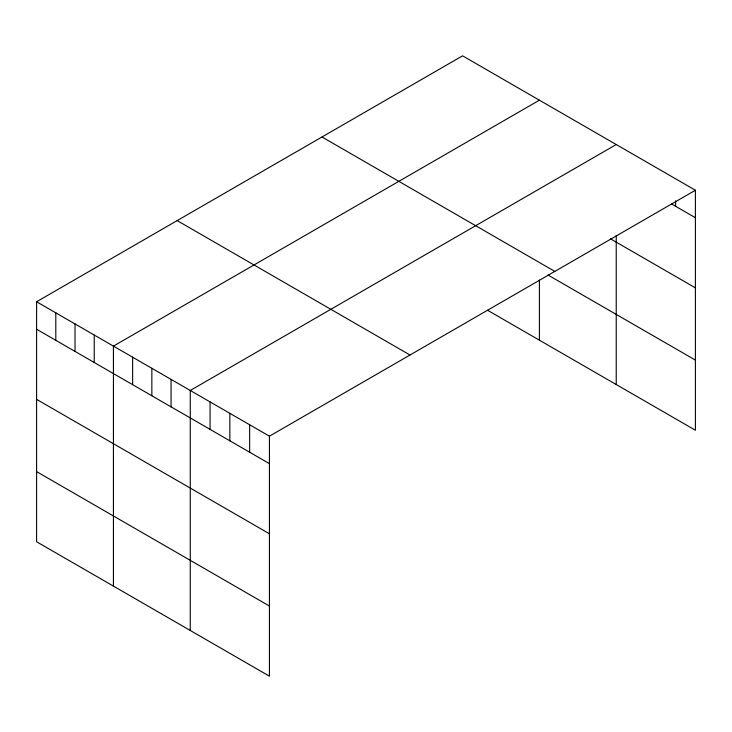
<?xml version="1.0" encoding="UTF-8"?>
<svg xmlns="http://www.w3.org/2000/svg" width="732" height="732" viewBox="0 0 732 732"><rect width="100%" height="100%" fill="white"/><g stroke="black" fill="none" stroke-linecap="round" stroke-linejoin="round"><path stroke-width="1.1" d="M36.6 301.758L269.431 436.18L269.431 676.176L36.6 541.753L36.6 301.758L462.569 55.824L695.4 190.247L695.4 430.242L487.539 310.24M539.402 100.183L113.433 346.117L113.433 586.112M616.234 144.543L190.265 390.476L190.265 630.472M269.431 436.18L695.4 190.247M671.656 204.008L695.4 217.724M610.479 238.824L695.4 287.85M321.998 136.985L554.829 271.407M548.048 275.04L695.4 360.107M177.171 220.597L410.002 355.02M36.6 329.226L269.431 463.649M36.6 399.361L269.431 533.784M36.6 471.618L269.431 606.041M675.609 200.797L675.609 206.296M616.234 235.466L616.234 384.538M539.402 280.063L539.402 340.179M249.639 424.752L249.639 452.23M229.848 413.333L229.848 440.801M210.057 401.905L210.057 429.373M171.059 379.386L171.059 406.855M151.853 368.297L151.853 395.765M132.638 357.207L132.638 384.675M94.227 335.027L94.227 362.496M75.021 323.937L75.021 351.406M55.806 312.848L55.806 340.316"/></g></svg>
